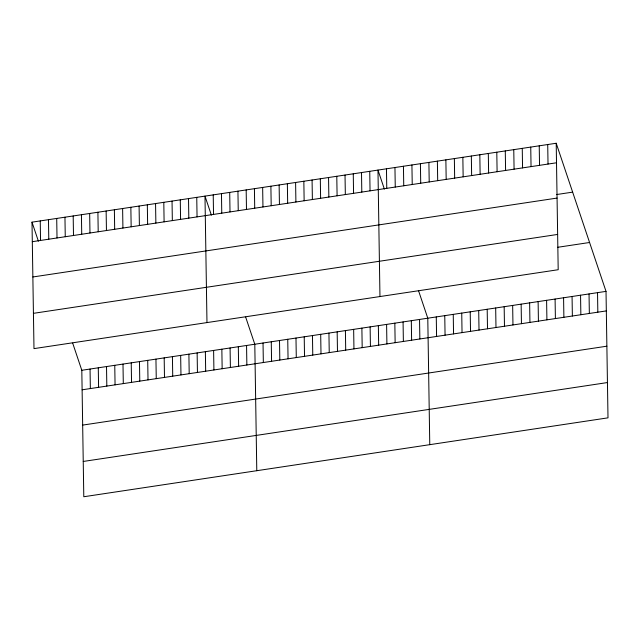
<?xml version="1.0" encoding="UTF-8"?>
<svg xmlns="http://www.w3.org/2000/svg" width="640" height="640" viewBox="0 0 640 640"><rect width="100%" height="100%" fill="white"/><g stroke="black" fill="none" stroke-linecap="round" stroke-linejoin="round"><path stroke-width="0.96" d="M556.208 143.256L558.192 269.72L33.984 348.624L32 222.16L556.208 143.256L606.016 291.376L608 417.84L83.792 496.744L81.808 370.28L72.68 343.12M32.304 241.688L556.512 162.784M556.608 194.544L572.64 192.136M32.864 276.976L557.064 198.072M33.432 313.336L557.64 234.432M557.512 247.32L589.576 242.496M81.808 370.28L606.016 291.376M82.112 389.808L606.32 310.904M82.672 425.096L606.872 346.192M83.24 461.456L607.448 382.552M384.368 189.088L377.976 170.08L379.96 296.544M418.656 291.048L427.784 318.2L429.768 444.672M211.376 215.128L204.984 196.12L206.976 322.584M245.664 317.088L254.792 344.24L256.784 470.712M32 222.16L38.392 241.168M597.528 292.656L597.832 312.184M589.04 293.928L589.344 313.464M580.552 295.208L580.856 314.736M572.064 296.488L572.368 316.016M563.576 297.76L563.888 317.296M555.088 299.04L555.4 318.568M547.72 144.528L548.024 164.064M546.6 300.32L546.912 319.848M539.232 145.808L539.536 165.336M538.12 301.592L538.424 321.128M530.744 147.088L531.048 166.616M529.632 302.872L529.936 322.4M522.256 148.36L522.56 167.896M521.144 304.152L521.448 323.68M513.768 149.64L514.08 169.168M512.656 305.424L512.96 324.96M505.28 150.92L505.592 170.448M504.168 306.704L504.472 326.24M496.792 152.192L497.104 171.728M495.68 307.984L495.984 327.512M488.312 153.472L488.616 173.008M487.192 309.264L487.504 328.792M479.824 154.752L480.128 174.28M478.704 310.536L479.016 330.072M471.336 156.032L471.64 175.56M470.216 311.816L470.528 331.344M462.848 157.304L463.152 176.84M461.736 313.096L462.04 332.624M454.36 158.584L454.664 178.112M453.248 314.368L453.552 333.904M445.872 159.864L446.176 179.392M444.76 315.648L445.064 335.176M437.384 161.136L437.696 180.672M436.272 316.928L436.576 336.456M428.896 162.416L429.208 181.944M420.408 163.696L420.72 183.224M419.544 319.44L419.856 338.976M411.92 164.968L412.232 184.504M411.312 320.68L411.616 340.216M403.44 166.248L403.744 185.776M403.072 321.92L403.376 341.456M394.952 167.528L395.256 187.056M394.832 323.16L395.144 342.696M386.464 168.8L386.768 188.336M386.6 324.4L386.904 343.936M378.36 325.64L378.664 345.176M369.736 171.32L370.048 190.848M370.12 326.88L370.424 346.416M361.504 172.56L361.808 192.088M361.88 328.12L362.192 347.656M353.264 173.8L353.568 193.328M353.648 329.36L353.952 348.896M345.024 175.04L345.336 194.568M345.408 330.6L345.712 350.136M336.784 176.28L337.096 195.808M337.168 331.84L337.48 351.376M328.552 177.52L328.856 197.048M328.936 333.08L329.24 352.616M320.312 178.76L320.616 198.288M320.696 334.32L321 353.856M312.072 180L312.384 199.528M312.456 335.56L312.768 355.096M303.84 181.24L304.144 200.768M304.224 336.8L304.528 356.336M295.6 182.48L295.904 202.008M295.984 338.04L296.288 357.576M287.36 183.72L287.672 203.248M287.744 339.28L288.056 358.816M279.128 184.96L279.432 204.488M279.512 340.52L279.816 360.056M270.888 186.2L271.192 205.728M271.272 341.76L271.576 361.296M262.648 187.44L262.96 206.968M263.032 343L263.344 362.536M254.416 188.68L254.72 208.208M246.176 189.92L246.48 209.448M246.56 345.48L246.864 365.016M237.936 191.16L238.248 210.688M238.32 346.72L238.624 366.256M229.704 192.4L230.008 211.928M230.08 347.96L230.392 367.488M221.464 193.64L221.768 213.168M221.848 349.2L222.152 368.728M213.224 194.88L213.536 214.408M213.608 350.44L213.912 369.968M205.368 351.68L205.68 371.208M196.752 197.36L197.056 216.888M197.136 352.92L197.44 372.448M188.512 198.6L188.816 218.128M188.896 354.16L189.2 373.688M180.272 199.84L180.584 219.368M180.656 355.4L180.968 374.928M172.04 201.08L172.344 220.608M172.424 356.64L172.728 376.168M163.8 202.32L164.104 221.848M164.184 357.88L164.488 377.408M155.56 203.56L155.872 223.088M155.944 359.12L156.256 378.648M147.328 204.8L147.632 224.328M147.712 360.36L148.016 379.888M139.088 206.04L139.392 225.568M139.472 361.6L139.776 381.128M130.848 207.28L131.16 226.808M131.232 362.84L131.544 382.368M122.616 208.52L122.92 228.048M122.992 364.08L123.304 383.608M114.376 209.76L114.68 229.288M114.76 365.32L115.064 384.848M106.136 211L106.448 230.528M106.52 366.56L106.824 386.088M97.904 212.24L98.208 231.768M98.28 367.8L98.592 387.328M89.664 213.48L89.968 233.008M90.048 369.04L90.352 388.568M81.424 214.72L81.728 234.248M73.184 215.96L73.496 235.488M64.952 217.2L65.256 236.728M56.712 218.44L57.016 237.968M48.472 219.68L48.784 239.208M40.24 220.92L40.544 240.448"/></g></svg>
